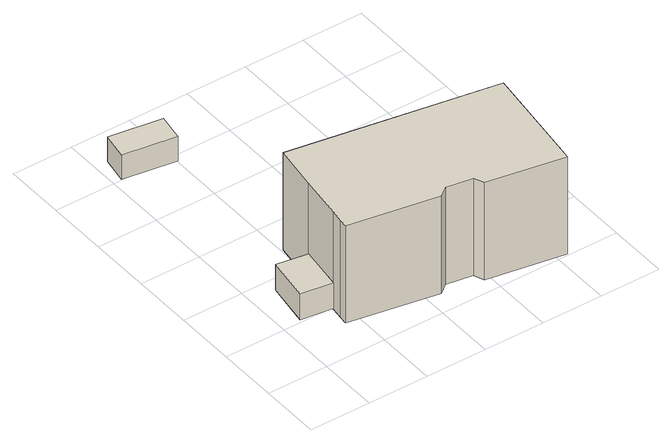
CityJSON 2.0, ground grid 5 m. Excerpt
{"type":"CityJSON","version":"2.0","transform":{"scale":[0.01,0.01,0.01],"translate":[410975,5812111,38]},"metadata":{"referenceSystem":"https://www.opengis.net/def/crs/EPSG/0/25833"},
"CityObjects":{
"building1":{"type":"Building","attributes":{"Gemeindeschluessel":"11000009","BezugspunktDach":"2200","function":"51009_1610","measuredHeight":2.3,"storeysAboveGround":0},"address":[{"country":"Germany","locality":"Berlin"}],"geometry":[{"type":"Solid","lod":"1","boundaries":[[[[0,1,2,3]],[[4,5,6,7]],[[4,7,3,2]],[[5,4,2,1]],[[6,5,1,0]],[[7,6,0,3]]]]}]},
"building2":{"type":"Building","attributes":{"Gemeindeschluessel":"11000009","BezugspunktDach":"2200","function":"51009_1610","measuredHeight":2.22,"storeysAboveGround":0},"address":[{"country":"Germany","locality":"Berlin"}],"geometry":[{"type":"Solid","lod":"1","boundaries":[[[[8,9,10,11,12]],[[13,14,15,16,17]],[[13,17,12,11]],[[14,13,11,10]],[[15,14,10,9]],[[16,15,9,8]],[[17,16,8,12]]]]}]},
"building3":{"type":"Building","attributes":{"Gemeindeschluessel":"11000009","BezugspunktDach":"2200","function":"31001_1010","measuredHeight":11.05,"storeysAboveGround":2},"address":[{"country":"Germany","locality":"Berlin","thoroughfareNumber":"3","thoroughfareName":"Alter Fischerweg"}],"geometry":[{"type":"Solid","lod":"1","boundaries":[[[[18,19,20,21,22,23,24,25,26,27,28,29]],[[30,31,32,33,34,35,36,37,38,39,40,41]],[[30,41,29,28]],[[31,30,28,27]],[[32,31,27,26]],[[33,32,26,25]],[[34,33,25,24]],[[35,34,24,23]],[[36,35,23,22]],[[37,36,22,21]],[[38,37,21,20]],[[39,38,20,19]],[[40,39,19,18]],[[41,40,18,29]]]]}]}
},
"vertices":[
[411,479,280],[463,841,280],[207,884,280],[151,517,280],[207,884,50],[463,841,50],[411,479,50],[151,517,50],
[508,2441,264],[514,2489,264],[544,2661,264],[109,2727,264],[69,2510,264],[109,2727,42],[544,2661,42],[514,2489,42],[508,2441,42],[69,2510,42],
[1121,178,915],[1201,239,915],[1417,203,915],[1451,120,915],[2085,9,915],[2096,88,915],[2208,932,915],[517,1215,915],[463,841,915],[411,479,915],[397,375,915],[387,307,915],[397,375,44],[411,479,44],[463,841,44],[517,1215,44],[2208,932,44],[2096,88,44],[2085,9,44],[1451,120,44],[1417,203,44],[1201,239,44],[1121,178,44],[387,307,44]
]}
